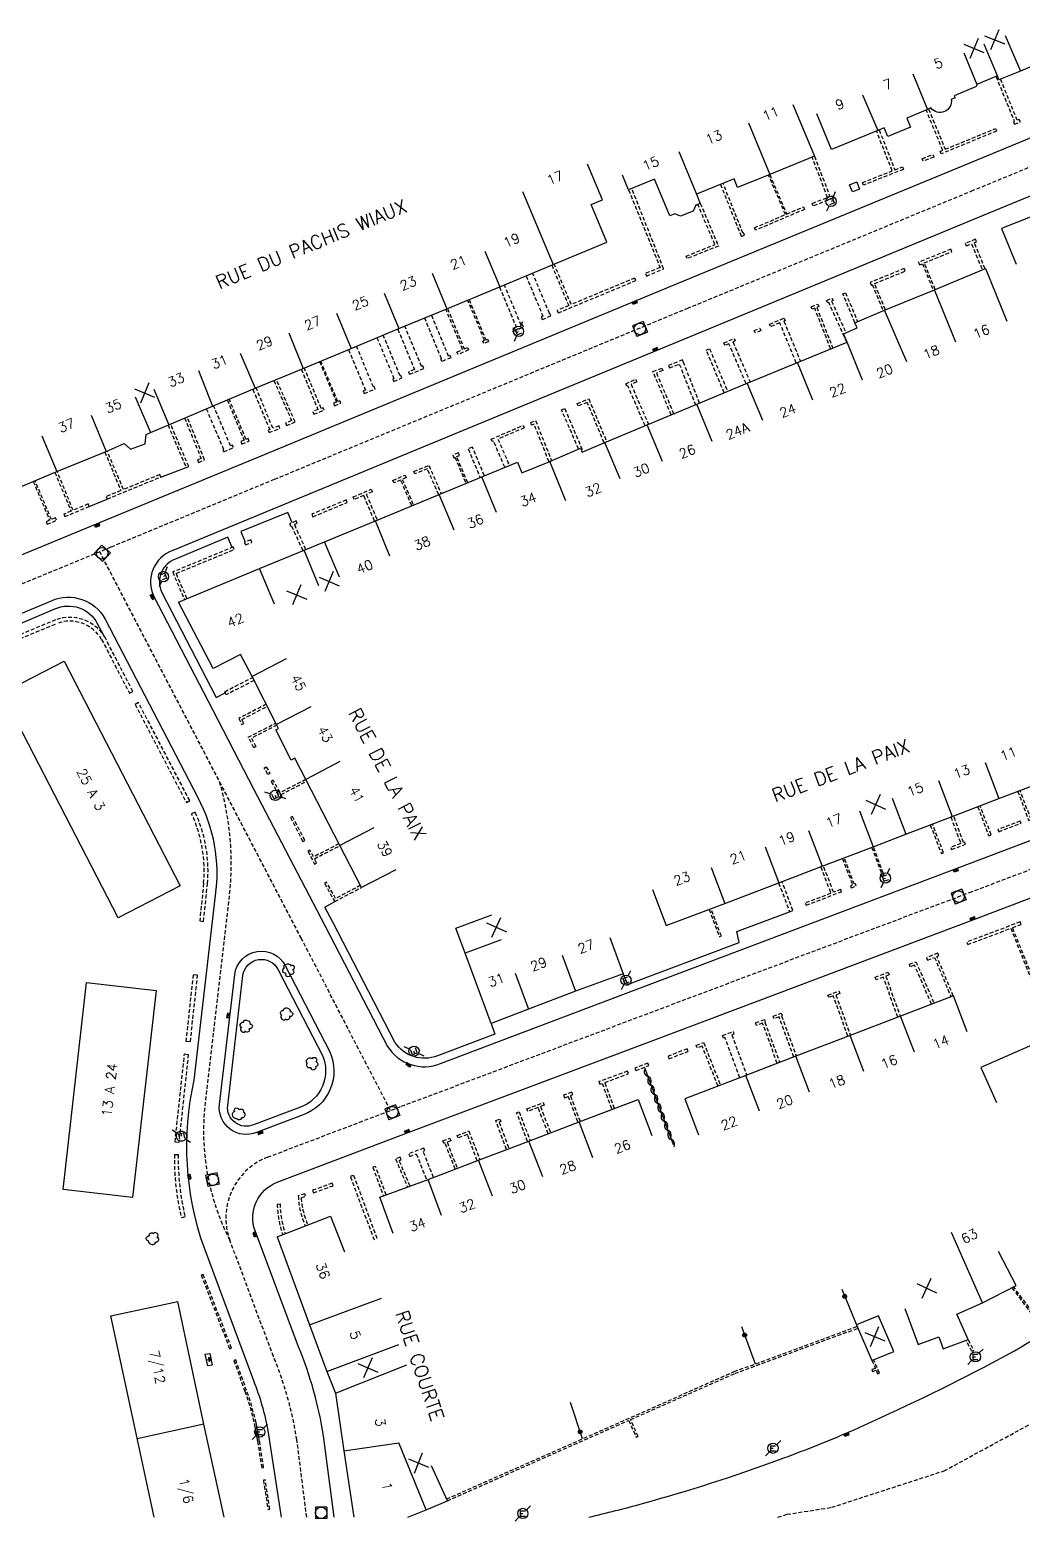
# Model space of a CAD drawing. Header units: millimetres. Extents: x 161000 to 162001, y 120999 to 122000.
# Drawn here: x 161133 to 161262, y 120999.5 to 121193.4 of the extents above; entities that cross this region are included whole.
import ezdxf
from ezdxf.enums import TextEntityAlignment as Align

# ---------------------------------------------------------------- set-up
doc = ezdxf.new("R2010")
doc.units = ezdxf.units.MM
doc.linetypes.add('DASHED', pattern=[0.75, 0.5, -0.25])
doc.layers.get('0').update_dxf_attribs({"linetype": 'CONTINUOUS'})
for name, color, linetype in [('W0001', 6, 'DASHED'), ('W0008', 7, 'CONTINUOUS'), ('W0100', 7, 'CONTINUOUS'), ('W0112', 1, 'DASHED'), ('W0300', 7, 'CONTINUOUS'), ('W0310', 3, 'CONTINUOUS'), ('W0322', 7, 'CONTINUOUS'), ('W0334', 7, 'CONTINUOUS'), ('W0400', 7, 'CONTINUOUS'), ('W0420', 7, 'CONTINUOUS'), ('W0471', 7, 'CONTINUOUS'), ('W0989', 7, 'CONTINUOUS'), ('W0991', 7, 'CONTINUOUS'), ('W1102', 7, 'CONTINUOUS')]:
    doc.layers.add(name, color=color, linetype=linetype)
doc.styles.get("Standard").update_dxf_attribs({"font": 'romans.shx', "width": 0.85})

# ---------------------------------------------------------------- blocks, each defined once
blk = doc.blocks.new('t991o')
at = {"color": 0, "linetype": 'Continuous'}
for p, q in [((-1, 1), (1, -1)), ((-1, -1), (1, 1))]:
    blk.add_line(p, q, dxfattribs=at)
blk = doc.blocks.new('t322o')
at = {"color": 0, "linetype": 'Continuous'}
for radius in [0.25, 0.15]:
    blk.add_circle((0, 0), radius, dxfattribs=at)
blk = doc.blocks.new('T471')
for p, q in [((-0.333334, 0.333334), (-0.333334, -0.333334)), ((-0.333334, 0.333334), (0.333334, 0.333334)), ((-0.333334, 0), (0, 0)), ((0.500001, 0.500001), (1.000002, 1.000002)), ((-0.500001, -0.500001), (-1.000002, -1.000002)), ((-0.333334, -0.333334), (0.333334, -0.333334))]:
    blk.add_line(p, q)
blk.add_ellipse((0, 0), major_axis=(0.471405, 0.471405), ratio=1, start_param=5.4977871438, end_param=11.780972451)
blk = doc.blocks.new('T400')
for p, q in [((-0.15, 0.3), (0.15, 0.3)), ((-0.15, -0.25), (-0.15, 0.3)), ((-0.15, 0.15), (0.15, 0.15)), ((-0.15, 0), (0.15, 0)), ((0.15, 0.3), (0.15, -0.25)), ((-0.15, -0.15), (0.15, -0.15)), ((-0.15, -0.25), (-0.15, -0.3)), ((-0.15, -0.3), (0.15, -0.3)), ((0.15, -0.3), (0.15, -0.25))]:
    blk.add_line(p, q)
blk = doc.blocks.new('T420')
for p, q in [((0.75, 0.75), (-0.75, 0.75)), ((-0.75, 0.75), (-0.75, -0.75)), ((0.75, 0.75), (0.75, -0.75)), ((0.75, -0.75), (-0.75, -0.75))]:
    blk.add_line(p, q)
blk.add_ellipse((0, 0), major_axis=(-0.53, 0.53), ratio=1, start_param=3.926991, end_param=10.210176)
blk = doc.blocks.new('t310o')
at = {"color": 0, "linetype": 'Continuous'}
for centre, start, end in [((-0.5, 0.38), 216.8699, 323.1304), ((0.5, -0.37), 36.8699, 143.1303)]:
    blk.add_arc(centre, 0.625, start, end, dxfattribs=at)
blk = doc.blocks.new('t112o')
at = {"color": 0, "linetype": 'Continuous'}
for p, q in [((-0.5, 0.5), (0.5, 0.5)), ((-0.5, -0.5), (-0.5, 0.5)), ((0.5, 0.5), (0.5, -0.5)), ((0.5, -0.5), (-0.5, -0.5))]:
    blk.add_line(p, q, dxfattribs=at)
blk = doc.blocks.new('T300')
for p, q in [((-0.8, 0.51), (-0.86, 0.34)), ((-0.86, 0.34), (-0.86, 0.17)), ((-0.86, 0.17), (-0.74, 0.06)), ((-0.69, 0.63), (-0.8, 0.51)), ((-0.8, -0.06), (-0.74, 0.06)), ((-0.74, 0.06), (-0.69, 0.11)), ((-0.57, 0.69), (-0.69, 0.63)), ((-0.46, 0.69), (-0.57, 0.69)), ((-0.29, 0.63), (-0.46, 0.69)), ((-0.29, 0.63), (-0.17, 0.74)), ((-0.23, 0.57), (-0.29, 0.63)), ((-0.17, 0.74), (-0.06, 0.8)), ((-0.06, 0.8), (0.06, 0.8)), ((0.06, 0.8), (0.23, 0.74)), ((0.23, 0.74), (0.34, 0.63)), ((0.34, 0.63), (0.4, 0.51)), ((0.46, 0.46), (0.34, 0.46)), ((0.4, 0.51), (0.4, 0.46)), ((0.57, 0.4), (0.46, 0.46)), ((0.57, 0.4), (0.69, 0.29)), ((0.69, 0.29), (0.74, 0.17)), ((0.74, 0.06), (0.69, -0.17)), ((0.74, 0.17), (0.74, 0.06)), ((-0.8, -0.17), (-0.8, -0.06)), ((-0.8, -0.23), (-0.8, -0.17)), ((-0.74, -0.34), (-0.8, -0.23)), ((-0.69, -0.4), (-0.74, -0.34)), ((-0.51, -0.46), (-0.69, -0.4)), ((-0.4, -0.46), (-0.51, -0.46)), ((-0.4, -0.46), (-0.34, -0.46)), ((-0.34, -0.46), (-0.34, -0.4)), ((-0.34, -0.51), (-0.34, -0.46)), ((-0.29, -0.63), (-0.34, -0.51)), ((-0.17, -0.74), (-0.29, -0.63)), ((-0.06, -0.8), (-0.17, -0.74)), ((0.06, -0.8), (-0.06, -0.8)), ((0.17, -0.74), (0.06, -0.8)), ((0.23, -0.69), (0.17, -0.74)), ((0.29, -0.46), (0.23, -0.46)), ((0.29, -0.63), (0.23, -0.69)), ((0.46, -0.4), (0.29, -0.46)), ((0.34, -0.51), (0.29, -0.63)), ((0.34, -0.51), (0.34, -0.46)), ((0.57, -0.34), (0.46, -0.4)), ((0.63, -0.29), (0.57, -0.34)), ((0.69, -0.17), (0.63, -0.29))]:
    blk.add_line(p, q)

msp = doc.modelspace()

# ---------------------------------------------------------------- linework, layer by layer
at = {"layer": 'W0001'}
for points in [[(161318.07, 121091.92), (161310.76, 121111.71), (161302.04, 121135.12), (161294.7, 121154.9), (161286.6, 121176.62, 0.423337), (161275.92, 121180.87), (161255.6, 121172.49), (161218.57, 121157.2), (161164.77, 121134.93), (161143.48, 121126.11), (161137.92, 121123.8), (161126.75, 121119.21, -0.099684), (161116.66, 121117.09), (161090.66, 121116.2), (161072.79, 121115.61)], [(161168.98, 121000), (161167.71, 121010.04, 0.058796), (161164.66, 121020.88), (161158.99, 121036.01, -0.410184), (161163.9, 121046.81), (161181.31, 121053.42), (161212.89, 121065.32), (161255.15, 121081.22), (161313.79, 121103.51, 0.443393)]]:
    msp.add_lwpolyline(points, format="xyb", dxfattribs=at)
for points in [[(161179.87, 121052.88), (161168.29, 121075.24), (161142.08, 121125.52)], [(161230.25, 121000), (161231.44, 121000.37), (161237.24, 121001.28), (161251.86, 121006.02), (161266.94, 121014.21), (161271.76, 121017.44), (161272.52, 121020.56), (161279.86, 121024.76), (161296.58, 121037.86), (161311.02, 121053.1), (161322.11, 121064.34), (161341.69, 121083.63), (161365.79, 121105.33), (161365.79, 121105.33)]]:
    msp.add_lwpolyline(points, dxfattribs=at)
at = {"layer": 'W0001', "flags": 128}
msp.add_lwpolyline([(161158.99, 121036.01, -0.146344), (161155.82, 121053.85), (161158.93, 121080.73, 0.10115), (161157.63, 121095.69, -19.43772)], format="xyb", dxfattribs=at)
at = {"layer": 'W0008'}
for points in [[(161327.47, 121085.24, -0.223892), (161322.47, 121090.04), (161317.18, 121104.19), (161305.37, 121136.14), (161298.02, 121155.89), (161285.85, 121188.77), (161254.32, 121175.73), (161217.24, 121160.43), (161163.43, 121138.15), (161142.14, 121129.33), (161136.59, 121127.02), (161125.39, 121122.43, -0.100477), (161116.59, 121120.58), (161090.54, 121119.69), (161072.65, 121119.09)], [(161211.67, 121068.56), (161253.91, 121084.5), (161304.54, 121103.74, 0.45325), (161307.52, 121110.38), (161298.76, 121133.9), (161291.42, 121153.67), (161283.34, 121175.33, 0.423043), (161277.32, 121177.66), (161256.93, 121169.25), (161220.72, 121154.25), (161198.32, 121145.02), (161151.58, 121125.69, 0.444687), (161149.09, 121119.72), (161156.16, 121106.12), (161162.08, 121094.71), (161171.39, 121076.86), (161179.49, 121061.22, 0.363898), (161186.37, 121058.97), (161211.67, 121068.56)], [(161107.5, 121000), (161100.67, 121015.66, -0.090366), (161100.09, 121018.76), (161099.59, 121032.31), (161101.97, 121035.17), (161101.54, 121050.01), (161098.89, 121052.32), (161096.87, 121108.05), (161097.31, 121108.07, -0.438884), (161102.52, 121113.12), (161117.6, 121113.64, 0.100874), (161129.25, 121116.4), (161135.79, 121119.16, -0.394731), (161142.78, 121116.75), (161154.81, 121093.57, -0.160283), (161157.08, 121080.85), (161154.32, 121056.82, 0.141719), (161155.63, 121035.02), (161162.06, 121017.77, -0.050281), (161163.92, 121011.28), (161165.68, 121000, -0.393556)], [(161172.57, 121000), (161171.16, 121010.58, 0.058546), (161167.92, 121022.16), (161162.27, 121037.23, -0.409319), (161165.14, 121043.54), (161182.54, 121050.15), (161214.12, 121062.04), (161256.06, 121077.84), (161307.38, 121097.37, -0.328593), (161312.91, 121095.51)]]:
    msp.add_lwpolyline(points, format="xyb", dxfattribs=at)
at = {"layer": 'W0008', "flags": 128}
msp.add_lwpolyline([(161205.66, 121000, 0.010254), (161212.62, 121001.77, 0.0212), (161230.47, 121007.5, 0.0126), (161239.1, 121010.91, 0.0164), (161256.96, 121019.46), (161261.02, 121021.62, 0.0123), (161272.23, 121028.79, 0.0085), (161277.18, 121032.33, 0.017), (161288.06, 121040.9, 0.021), (161298.72, 121050.77), (161313.6, 121065.71), (161314.47, 121066.34, 0.0518), (161317.51, 121070.24, 0.1112), (161319.09, 121075.27, 0.107), (161318.24, 121080.95), (161312.91, 121095.51)], format="xyb", dxfattribs=at)
msp.add_lwpolyline([(161157.64, 121053.64), (161159.62, 121070.58, -0.737321), (161166.23, 121071.66), (161171.99, 121060.5, -0.434038), (161168.54, 121052.31), (161162.47, 121050.02, -0.570119)], format="xyb", close=True, dxfattribs=at)
at = {"layer": 'W0100'}
msp.add_line((161187.27, 121002.14), (161185.2, 121006.68), dxfattribs=at)
msp.add_lwpolyline([(161268.57, 121190.93), (161261.77, 121188.03), (161258.98, 121186.92), (161258.78, 121187.41), (161256.1, 121186.31, -0.417525), (161255.93, 121185.99), (161253.15, 121184.83), (161253.27, 121184.56), (161252.79, 121184.36, -0.780157), (161250.14, 121183.25), (161249.69, 121183.06), (161247.01, 121181.92), (161247.5, 121180.76), (161244.53, 121179.54), (161244.06, 121180.65), (161243.24, 121180.31), (161237.19, 121177.86), (161235.32, 121182.5)], format="xyb", dxfattribs=at)
for points in [[(161232.19, 121183.71), (161234.98, 121176.98), (161229.2, 121174.6), (161225.01, 121172.89), (161224.54, 121174.04), (161219.68, 121172.02), (161220.15, 121170.84), (161219.56, 121170.6), (161219.22, 121169.81), (161217.6, 121169.17), (161216.86, 121169.49), (161216.19, 121169.21), (161214.22, 121173.99), (161210.84, 121172.6), (161210.04, 121174.51)], [(161129.52, 121133.03), (161136.49, 121135.96), (161142.9, 121138.59), (161145.26, 121139.59), (161146.08, 121138.87), (161147.96, 121139.58), (161148.11, 121140.8), (161148.67, 121141.04), (161151.06, 121142.05), (161156.74, 121144.47), (161162.27, 121146.79), (161168.54, 121149.38), (161174.77, 121151.98), (161180.98, 121154.55), (161187.2, 121157.13), (161194.08, 121159.97), (161201.01, 121162.88), (161208.01, 121165.79), (161205.96, 121170.7), (161207.42, 121171.31), (161205.5, 121175.92)], [(161266.76, 121165.16), (161264.9, 121169.8), (161259.33, 121167.56), (161261.2, 121162.92)], [(161180.55, 121084.18), (161176.1, 121081.89), (161173.29, 121087.35), (161168.85, 121095.94), (161167.45, 121098.69), (161166.95, 121098.44), (161164.96, 121102.37), (161165.33, 121102.55), (161165.05, 121103.08), (161161.87, 121109.32), (161160.38, 121112.18), (161156.81, 121110.35), (161152.31, 121118.99), (161162.86, 121123.34), (161168.66, 121125.75), (161171.31, 121126.83), (161177.92, 121129.57), (161186.22, 121132.97), (161191.73, 121135.27), (161196.39, 121137.2), (161196.96, 121135.78), (161200.58, 121137.26), (161204.57, 121139), (161204.8, 121138.49), (161207.72, 121139.74), (161213.24, 121142.04), (161219.7, 121144.71), (161226.24, 121147.46), (161232.78, 121150.14), (161239.23, 121152.78), (161238.76, 121153.87), (161240.55, 121154.64), (161240.26, 121155.32), (161244.1, 121156.97), (161250.58, 121159.61), (161257.23, 121162.36), (161260.02, 121155.51)], [(161213.95, 121081.6), (161215.72, 121076.92), (161223.35, 121079.81), (161230.35, 121082.48), (161235.99, 121084.63), (161242.63, 121087.18), (161246.88, 121088.8), (161252.9, 121091.12), (161258.98, 121093.45), (161265.02, 121095.76), (161271.18, 121098.02), (161276.5, 121100.1), (161277.9, 121096.33), (161283.37, 121098.41), (161289.45, 121100.7), (161300.53, 121104.86), (161297.68, 121112.63), (161292.99, 121110.91)], [(161208.41, 121075.36), (161210.14, 121070.67), (161203.94, 121068.38), (161197.83, 121066.07), (161192.95, 121064.19), (161189.58, 121073.33), (161188.35, 121076.58), (161193.03, 121078.34)], [(161254.86, 121063.12), (161253.07, 121067.79), (161246.18, 121065.14), (161239.65, 121062.64), (161232.59, 121059.94), (161226.07, 121057.43), (161218.14, 121054.39), (161219.93, 121049.72)], [(161268.4, 121058.19), (161266.03, 121063.58), (161263.7, 121062.55), (161264.05, 121061.74), (161256.64, 121058.49), (161258.65, 121053.91)], [(161180.22, 121036.9), (161178.49, 121041.59), (161184.79, 121043.91), (161191.33, 121046.42), (161197.88, 121048.91), (161204.39, 121051.39), (161212.09, 121054.31), (161213.86, 121049.63)], [(161165.12, 121036.44), (161172.09, 121039.14), (161173.9, 121034.48)], [(161246.73, 121027.13), (161248.47, 121022.45), (161251.15, 121023.44), (161251.72, 121021.88), (161254.97, 121023.08), (161253.49, 121026.4), (161256.83, 121027.86), (161261.2, 121030.1), (161258.91, 121034.55)], [(161149.15, 121000), (161143.52, 121026.16), (161152.24, 121028.06)], [(161155.96, 121020.45), (161156.54, 121020.53), (161156.22, 121020.77), (161156.3, 121020.21), (161156.54, 121020.53)]]:
    msp.add_lwpolyline(points, dxfattribs=at)
for points in [[(161144.45, 121077.93), (161129.37, 121107.14), (161137.44, 121111.31), (161152.52, 121082.11)], [(161137.3, 121042.61), (161140.36, 121069.53), (161149.39, 121068.5), (161146.33, 121041.58)], [(161240.45, 121025), (161242.46, 121020.39), (161245.3, 121021.56), (161243.3, 121026.17)], [(161156.38, 121021.28), (161156.7, 121019.78), (161156.12, 121019.69), (161155.8, 121021.2)]]:
    msp.add_lwpolyline(points, close=True, dxfattribs=at)
at = {"layer": 'W0100', "flags": 128}
for points in [[(161165.12, 121036.44), (161169.34, 121025.02), (161171.6, 121018.95), (161172.72, 121016.13), (161173.81, 121008.61), (161175.11, 121000)], [(161158.26, 121000), (161155.6, 121012.08), (161152.24, 121028.06)], [(161182.13, 121000), (161184.51, 121000.97), (161187.27, 121002.14)]]:
    msp.add_lwpolyline(points, dxfattribs=at)
at = {"layer": 'W0112'}
for points in [[(161258.6, 121187.34), (161260.98, 121181.49), (161260.88, 121181.45), (161261.02, 121181.12), (161261.77, 121181.43), (161261.63, 121181.75), (161261.36, 121181.64), (161259.18, 121187)], [(161249.83, 121183.12), (161252, 121177.87), (161258.54, 121180.56), (161258.67, 121180.24), (161251.45, 121177.26), (161251.32, 121177.59), (161251.68, 121177.74), (161249.51, 121182.99)], [(161243.41, 121180.38), (161245.45, 121175.2), (161246.42, 121175.58), (161246.55, 121175.25), (161241.35, 121173.21), (161241.22, 121173.54), (161245.1, 121175.06), (161243.07, 121180.24)], [(161234.98, 121176.98), (161237.01, 121171.71), (161237.34, 121171.83), (161237.46, 121171.5), (161234.83, 121170.51), (161234.71, 121170.84), (161236.69, 121171.58), (161234.7, 121176.86)], [(161222.78, 121173.31), (161225.5, 121166.51), (161225.91, 121166.68), (161225.78, 121167), (161225.7, 121166.97), (161223.11, 121173.44)], [(161229.18, 121174.59), (161231.38, 121169.44), (161233.58, 121170.38), (161233.71, 121170.06), (161227.33, 121167.34), (161227.19, 121167.66), (161231.23, 121169.38), (161229.03, 121174.53)], [(161210.84, 121172.6), (161214.93, 121162.5), (161213.01, 121161.71), (161213.15, 121161.38), (161215.39, 121162.32), (161211.25, 121172.76)], [(161220.15, 121170.84), (161222.51, 121165.29), (161218.43, 121163.65), (161218.3, 121163.97), (161222.05, 121165.49), (161219.82, 121170.71)], [(161257.18, 121162.34), (161255.78, 121165.72), (161256.07, 121165.83), (161255.94, 121166.16), (161254.59, 121165.64), (161254.72, 121165.31), (161255.42, 121165.58), (161256.82, 121162.19)], [(161250.69, 121159.65), (161249.27, 121163.09), (161252.87, 121164.56), (161252.74, 121164.88), (161248.53, 121163.17), (161248.67, 121162.84), (161249.02, 121162.99), (161250.44, 121159.55)], [(161197.5, 121161.41), (161199.7, 121156.16), (161199.46, 121156.06), (161199.59, 121155.74), (161200.72, 121156.2), (161200.58, 121156.52), (161200.55, 121156.51), (161198.35, 121161.77)], [(161200.83, 121162.81), (161203.04, 121157.54), (161201.53, 121156.92), (161201.67, 121156.59), (161211.78, 121160.81), (161211.64, 121161.13), (161203.37, 121157.68), (161201.16, 121162.94)], [(161244.21, 121157.01), (161242.81, 121160.41), (161246.8, 121162.03), (161246.67, 121162.36), (161242.22, 121160.55), (161242.36, 121160.22), (161242.51, 121160.29), (161243.92, 121156.89)], [(161194.04, 121159.96), (161196.23, 121154.73), (161195.8, 121154.56), (161195.93, 121154.23), (161197.17, 121154.74), (161197.04, 121155.06), (161196.87, 121154.99), (161194.68, 121160.22)], [(161190.09, 121158.33), (161192.26, 121153.1), (161192.48, 121153.19), (161192.62, 121152.87), (161192, 121152.6), (161191.86, 121152.93), (161192.09, 121153.03), (161189.92, 121158.26)], [(161237.1, 121151.91), (161235.03, 121157.2), (161234.71, 121157.08), (161234.58, 121157.4), (161235.43, 121157.73), (161235.56, 121157.41), (161235.3, 121157.31), (161237.37, 121152.02)], [(161239.2, 121152.77), (161236.86, 121157.95), (161236.72, 121157.89), (161236.57, 121158.21), (161237.27, 121158.52), (161237.42, 121158.2), (161237.23, 121158.12), (161239.08, 121154.01)], [(161240.26, 121155.32), (161238.69, 121159.08), (161239.01, 121159.22), (161240.61, 121155.47)], [(161185.19, 121156.3), (161187.39, 121151), (161187.6, 121151.09), (161187.74, 121150.76), (161186.56, 121150.28), (161186.43, 121150.6), (161186.51, 121150.64), (161184.32, 121155.94)], [(161187.29, 121157.17), (161189.46, 121151.92), (161189.87, 121152.11), (161190.02, 121151.79), (161188.66, 121151.17), (161188.51, 121151.49), (161189.25, 121151.83), (161187.07, 121157.08)], [(161232.63, 121150.08), (161230.49, 121155.3), (161229.29, 121154.81), (161229.16, 121155.13), (161231.04, 121155.91), (161231.17, 121155.58), (161231.03, 121155.52), (161233.17, 121150.3)], [(161178.12, 121153.36), (161180.32, 121148.06), (161180.17, 121147.99), (161180.31, 121147.68), (161181.36, 121148.15), (161181.21, 121148.46), (161181.12, 121148.42), (161178.93, 121153.7)], [(161180.83, 121154.48), (161182.99, 121149.25), (161182.21, 121148.94), (161182.34, 121148.61), (161184.21, 121149.36), (161184.09, 121149.69), (161183.92, 121149.62), (161181.74, 121154.87)], [(161174.41, 121151.83), (161176.61, 121146.56), (161176.32, 121146.45), (161176.45, 121146.12), (161177.89, 121146.69), (161177.76, 121147.01), (161177.65, 121146.97), (161175.46, 121152.26)], [(161223.26, 121146.21), (161220.93, 121151.75), (161221.36, 121151.93), (161223.69, 121146.39)], [(161226.1, 121147.4), (161223.87, 121152.59), (161223.35, 121152.37), (161223.21, 121152.69), (161224.54, 121153.26), (161224.67, 121152.94), (161224.4, 121152.82), (161226.63, 121147.62)], [(161170.66, 121150.27), (161172.86, 121145), (161172.46, 121144.84), (161172.6, 121144.51), (161173.41, 121144.85), (161173.27, 121145.17), (161173.02, 121145.07), (161170.82, 121150.33)], [(161220.06, 121144.86), (161217.97, 121150.15), (161217.98, 121150.16), (161217.85, 121150.48), (161216.02, 121149.76), (161216.15, 121149.44), (161217.42, 121149.94), (161219.52, 121144.63)], [(161164.7, 121147.8), (161167.02, 121142.6), (161166.23, 121142.25), (161166.36, 121141.93), (161167.48, 121142.42), (161165.03, 121147.93)], [(161168.28, 121149.27), (161170.45, 121144.02), (161169.8, 121143.77), (161169.92, 121143.44), (161171.24, 121143.94), (161171.11, 121144.27), (161170.86, 121144.17), (161168.67, 121149.43)], [(161212.98, 121141.93), (161210.72, 121147.12), (161210.59, 121147.07), (161210.45, 121147.39), (161211.75, 121147.96), (161211.89, 121147.63), (161211.15, 121147.31), (161213.41, 121142.11)], [(161216.37, 121143.33), (161214, 121148.97), (161215.14, 121149.42), (161215.27, 121149.1), (161214.46, 121148.77), (161216.69, 121143.46)], [(161161.97, 121146.67), (161164.17, 121141.43), (161163.95, 121141.35), (161164.08, 121141.03), (161165.5, 121141.56), (161165.38, 121141.89), (161164.58, 121141.59), (161162.41, 121146.85)], [(161155.92, 121144.13), (161158.15, 121138.88), (161158.07, 121138.85), (161158.21, 121138.53), (161159.48, 121139.08), (161159.34, 121139.4), (161159.08, 121139.29), (161156.88, 121144.53)], [(161158.65, 121145.27), (161160.85, 121140.03), (161160.43, 121139.85), (161160.56, 121139.53), (161161.48, 121139.91), (161161.35, 121140.24), (161161.1, 121140.13), (161158.9, 121145.38)], [(161204.33, 121138.89), (161202.12, 121143.98), (161202.53, 121144.14), (161204.92, 121138.54)], [(161207.65, 121139.71), (161205.46, 121144.96), (161204.27, 121144.49), (161204.14, 121144.81), (161205.65, 121145.41), (161207.98, 121139.85)], [(161150.95, 121142.01), (161153.31, 121136.48), (161153.64, 121136.61), (161151.28, 121142.15)], [(161153.11, 121142.93), (161155.25, 121137.67), (161154.77, 121137.47), (161154.91, 121137.15), (161155.71, 121137.49), (161153.43, 121143.07)], [(161194.74, 121136.52), (161193.27, 121139.93), (161193.09, 121139.85), (161192.95, 121140.17), (161197.12, 121141.97), (161197.26, 121141.65), (161193.85, 121140.18), (161195.32, 121136.76)], [(161200.49, 121137.23), (161198.55, 121142.13), (161198.22, 121142.01), (161198.1, 121142.34), (161198.74, 121142.58), (161200.81, 121137.37)], [(161142.74, 121138.53), (161144.81, 121133.49), (161142.92, 121132.71), (161143.05, 121132.39), (161150, 121135.25), (161149.87, 121135.57), (161145.16, 121133.63), (161143.03, 121138.65)], [(161189.91, 121134.51), (161188.47, 121137.91), (161188.85, 121138.07), (161188.72, 121138.4), (161187.96, 121138.08), (161188.09, 121137.75), (161188.26, 121137.82), (161189.7, 121134.42)], [(161192.08, 121135.41), (161190.52, 121139.15), (161189.98, 121138.91), (161191.53, 121135.18)], [(161186.15, 121132.94), (161184.67, 121136.31), (161183.02, 121135.66), (161182.9, 121135.99), (161184.86, 121136.75), (161186.47, 121133.08)], [(161133.43, 121134.68), (161135.56, 121129.62), (161135.1, 121129.42), (161135.24, 121129.1), (161136.46, 121129.63), (161136.32, 121129.95), (161135.79, 121129.72), (161133.66, 121134.77)], [(161136.24, 121135.85), (161138.35, 121130.82), (161137.4, 121130.42), (161137.53, 121130.1), (161140.72, 121131.43), (161140.58, 121131.75), (161138.61, 121130.93), (161136.54, 121135.98)], [(161182.65, 121131.51), (161181.2, 121134.86), (161180.32, 121134.48), (161180.18, 121134.8), (161181.78, 121135.5), (161181.92, 121135.18), (161181.4, 121134.95), (161182.86, 121131.6)], [(161177.8, 121129.53), (161176.39, 121132.86), (161175.16, 121132.33), (161175.02, 121132.66), (161177.38, 121133.66), (161177.52, 121133.34), (161176.73, 121133), (161178.14, 121129.67)], [(161168.86, 121125.83), (161167.4, 121129.07), (161167.76, 121129.23), (161167.62, 121129.55), (161166.76, 121129.16), (161166.91, 121128.84), (161167.02, 121128.89), (161168.47, 121125.67)], [(161153.41, 121119.44), (161152.02, 121122.71), (161159.56, 121125.83), (161159.43, 121126.16), (161151.56, 121122.89), (161153.08, 121119.31)], [(161162.14, 121108.79), (161158.52, 121106.95), (161158.32, 121107.34), (161161.93, 121109.19)], [(161163.72, 121105.7), (161160.15, 121103.85), (161160.54, 121103.05), (161160.81, 121103.18), (161160.55, 121103.72), (161163.85, 121105.43)], [(161165.11, 121102.98), (161161.79, 121101.29), (161162.38, 121100.19), (161162.12, 121100.05), (161161.38, 121101.42), (161164.97, 121103.25)], [(161168.86, 121095.9), (161165.51, 121094.21), (161164.64, 121095.82), (161164.38, 121095.68), (161165.55, 121093.5), (161165.81, 121093.64), (161165.65, 121093.96), (161168.98, 121095.68)], [(161261.41, 121094.39), (161262.87, 121090.59), (161263.16, 121090.72), (161261.72, 121094.5)], [(161256.21, 121092.39), (161257.66, 121088.61), (161257.97, 121088.74), (161256.52, 121092.51)], [(161250.05, 121090.02), (161251.49, 121086.3), (161251.77, 121086.4), (161250.34, 121090.13)], [(161252.72, 121091.05), (161254.03, 121087.6), (161252.72, 121087.09), (161252.83, 121086.81), (161254.62, 121087.5), (161254.51, 121087.78), (161254.38, 121087.73), (161253.07, 121091.19)], [(161173.18, 121087.55), (161169.86, 121085.86), (161169.41, 121086.73), (161169.15, 121086.59), (161169.99, 121084.93), (161170.26, 121085.07), (161169.98, 121085.62), (161173.31, 121087.32)], [(161238.64, 121085.65), (161239.95, 121082.21), (161239.66, 121082.1), (161239.76, 121081.82), (161240.43, 121082.07), (161240.33, 121082.35), (161240.18, 121082.29), (161238.87, 121085.74)], [(161242.43, 121087.1), (161243.74, 121083.66), (161243.53, 121083.58), (161243.64, 121083.3), (161244.04, 121083.46), (161243.93, 121083.74), (161242.65, 121087.19)], [(161235.82, 121084.56), (161237.13, 121081.12), (161233.8, 121079.85), (161233.91, 121079.57), (161238.53, 121081.33), (161238.42, 121081.61), (161237.47, 121081.25), (161236.16, 121084.69)], [(161175.97, 121082.16), (161172.74, 121080.44), (161171.57, 121082.56), (161171.3, 121082.42), (161172.62, 121080.04), (161176.1, 121081.89)], [(161230.33, 121082.48), (161231.76, 121078.73), (161232.19, 121078.89), (161230.77, 121082.64)], [(161221.29, 121079.03), (161222.63, 121075.5), (161222.89, 121075.57), (161221.54, 121079.13)], [(161266.03, 121063.58), (161260.75, 121076.65), (161261.86, 121077.08), (161261.74, 121077.4), (161254.8, 121074.78), (161254.92, 121074.45), (161260.52, 121076.57), (161265.76, 121063.46)], [(161250.22, 121066.69), (161248.01, 121071.78), (161247.45, 121071.57), (161247.33, 121071.9), (161248.19, 121072.22), (161250.55, 121066.82)], [(161253.04, 121067.78), (161250.9, 121072.92), (161251.17, 121073.03), (161251.03, 121073.35), (161249.58, 121072.75), (161249.71, 121072.42), (161250.61, 121072.79), (161252.74, 121067.66)], [(161245.84, 121065.01), (161243.94, 121070.23), (161243, 121069.87), (161242.87, 121070.2), (161244.57, 121070.85), (161244.69, 121070.52), (161244.26, 121070.35), (161246.16, 121065.13)], [(161239.35, 121062.53), (161237.43, 121067.78), (161236.86, 121067.56), (161236.74, 121067.89), (161238.18, 121068.43), (161238.3, 121068.11), (161237.77, 121067.9), (161239.68, 121062.65)], [(161230.16, 121059), (161228.25, 121064.25), (161227.47, 121063.95), (161227.35, 121064.28), (161228.48, 121064.71), (161228.6, 121064.38), (161228.56, 121064.36), (161230.47, 121059.12)], [(161232.31, 121059.83), (161230.4, 121065.06), (161229.76, 121064.81), (161229.64, 121065.14), (161230.67, 121065.54), (161230.8, 121065.22), (161230.71, 121065.18), (161232.62, 121059.95)], [(161225.28, 121057.13), (161223.36, 121062.38), (161223.15, 121062.3), (161223.03, 121062.63), (161224.41, 121063.13), (161224.53, 121062.8), (161224.26, 121062.71), (161226.17, 121057.47)], [(161222.46, 121056.05), (161220.39, 121061.26), (161219.75, 121061.02), (161219.63, 121061.35), (161220.58, 121061.71), (161222.78, 121056.17)], [(161208.99, 121053.13), (161207.73, 121056.53), (161210.8, 121057.67), (161210.68, 121058), (161206.98, 121056.63), (161207.1, 121056.3), (161207.41, 121056.41), (161208.67, 121053.01)], [(161204.56, 121051.46), (161203.27, 121054.84), (161203.56, 121054.96), (161203.44, 121055.28), (161202.35, 121054.87), (161202.48, 121054.54), (161202.95, 121054.72), (161204.24, 121051.34)], [(161197.7, 121048.84), (161196.27, 121052.59), (161196.6, 121052.7), (161198.03, 121048.96)], [(161200.37, 121049.86), (161199.07, 121053.27), (161197.72, 121052.76), (161197.59, 121053.08), (161199.73, 121053.9), (161199.86, 121053.57), (161199.38, 121053.39), (161200.68, 121049.98)], [(161194.96, 121047.8), (161193.56, 121051.57), (161194.11, 121051.77), (161194.23, 121051.44), (161194.01, 121051.36), (161195.29, 121047.92)], [(161188.28, 121045.25), (161186.97, 121048.66), (161186.81, 121048.6), (161186.68, 121048.93), (161187.6, 121049.28), (161187.72, 121048.95), (161187.24, 121048.77), (161188.55, 121045.35)], [(161191.15, 121046.35), (161189.87, 121049.77), (161188.66, 121049.32), (161188.54, 121049.64), (161190.08, 121050.22), (161191.47, 121046.47)], [(161185.46, 121044.17), (161184.12, 121047.59), (161184.32, 121047.67), (161184.19, 121048), (161182.24, 121047.23), (161182.37, 121046.9), (161183.23, 121047.24), (161184.57, 121043.83)], [(161179.3, 121041.89), (161177.93, 121045.59), (161177.6, 121045.49), (161178.97, 121041.77)], [(161182.42, 121043.04), (161181, 121046.39), (161181.25, 121046.48), (161181.13, 121046.81), (161180.53, 121046.59), (161182.09, 121042.92)], [(161177.78, 121036), (161174.68, 121044.34), (161175.07, 121044.48), (161178.17, 121036.14)], [(161260.67, 121029.83), (161263.74, 121025.7)], [(161263.8, 121026.04), (161260.89, 121029.95)], [(161187.17, 121002.36), (161224.56, 121018.92), (161240.54, 121024.79)], [(161187.27, 121002.14), (161210.85, 121012.58), (161211.83, 121010.38), (161212.06, 121010.48), (161211.08, 121012.68), (161224.65, 121018.69), (161240.64, 121024.56)], [(161254.97, 121023.08), (161255.69, 121021.64), (161255.46, 121021.53), (161254.74, 121023)], [(161242.46, 121020.39), (161242.91, 121019.34), (161242.47, 121019.19), (161242.55, 121018.95), (161243, 121019.11), (161243.21, 121018.62), (161243.44, 121018.72), (161242.69, 121020.49)]]:
    msp.add_lwpolyline(points, dxfattribs=at)
for points in [[(161250.52, 121176.86), (161249.13, 121176.32), (161249, 121176.64), (161250.39, 121177.19)], [(161227.15, 121154.3), (161227.89, 121154.61), (161228.03, 121154.29), (161227.29, 121153.98)], [(161174.12, 121132.27), (161169.65, 121130.42), (161169.79, 121130.09), (161174.25, 121131.95)], [(161161.72, 121127.09), (161160.9, 121126.75), (161161.03, 121126.43), (161161.86, 121126.76)], [(161146.67, 121105.69), (161153.34, 121092.93), (161153.78, 121093.17), (161147.11, 121105.92)], [(161163.73, 121097.58), (161164.18, 121096.72), (161163.91, 121096.58), (161163.47, 121097.45)], [(161166.87, 121090.99), (161168.47, 121087.86), (161168.74, 121088), (161167.13, 121091.12)], [(161261.74, 121090.52), (161258.85, 121089.41), (161258.96, 121089.13), (161261.85, 121090.24)], [(161154.76, 121070.53), (161153.81, 121061.79), (161153.32, 121061.84), (161154.26, 121070.58)], [(161216.08, 121059.61), (161218.58, 121060.56), (161218.46, 121060.89), (161215.96, 121059.94)], [(161151.86, 121048.78), (161153.1, 121060.23), (161153.59, 121060.18), (161152.35, 121048.72)], [(161213.33, 121059.04), (161211.64, 121058.38), (161211.77, 121058.06), (161213.45, 121058.71)], [(161172.3, 121043.44), (161169.75, 121042.51), (161169.88, 121042.17), (161172.42, 121043.1)], [(161158.96, 121021.9), (161159.2, 121021.99), (161155.51, 121031.57), (161155.27, 121031.48)], [(161159.51, 121020.36), (161159.51, 121020.36), (161160.94, 121016.37), (161161.18, 121015.68), (161161.4, 121014.99), (161161.61, 121014.3), (161161.8, 121013.6), (161161.98, 121012.9), (161162.15, 121012.19), (161162.25, 121011.73), (161162.34, 121011.26), (161162.43, 121010.79), (161162.51, 121010.32), (161162.59, 121009.85), (161163.13, 121006.4), (161163.38, 121006.44), (161162.84, 121009.89), (161162.76, 121010.36), (161162.68, 121010.84), (161162.59, 121011.31), (161162.49, 121011.78), (161162.39, 121012.25), (161162.22, 121012.96), (161162.04, 121013.67), (161161.85, 121014.37), (161161.64, 121015.07), (161161.41, 121015.76), (161161.17, 121016.45), (161159.75, 121020.44)], [(161163.95, 121000.99), (161164.19, 121001.02), (161163.6, 121004.84), (161163.35, 121004.8)]]:
    msp.add_lwpolyline(points, close=True, dxfattribs=at)
for points in [[(161124.41, 121111.56, 0.037185), (161128.93, 121113.08), (161136.51, 121116.21, -0.362336), (161142.32, 121114.14), (161145.94, 121107.14), (161146.39, 121107.37), (161142.76, 121114.38, 0.363622), (161136.33, 121116.67), (161128.74, 121113.54, -0.09525), (161117.06, 121111.06), (161101.88, 121110.63, 0.384895), (161098.84, 121107.49), (161099.35, 121093.77, 0.352399), (161102.8, 121090.97), (161106.89, 121091.14), (161106.87, 121091.65), (161102.79, 121091.48, -0.347479), (161099.85, 121093.83), (161099.35, 121107.49, -0.382146), (161101.91, 121110.13), (161117.07, 121110.56, 0.053775), (161123.91, 121111.43)], [(161169.13, 121037.99, -0.082092), (161168.26, 121041.51), (161168.84, 121041.72), (161168.72, 121042.06), (161167.88, 121041.76, 0.087962), (161168.79, 121037.86)], [(161165.86, 121036.72, -0.075869), (161165.15, 121040.7), (161165.51, 121040.76, 0.074556), (161166.2, 121036.86)]]:
    msp.add_lwpolyline(points, format="xyb", dxfattribs=at)
for points in [[(161155.57, 121077.47), (161156.08, 121082.37, 0.131669), (161154.47, 121091.67), (161154.02, 121091.46, -0.131669), (161155.58, 121082.42), (161155.07, 121077.52)], [(161151.78, 121047.15), (161152.28, 121047.14, 0.063862), (161153.18, 121039.03), (161152.7, 121038.91, -0.063862)]]:
    msp.add_lwpolyline(points, format="xyb", close=True, dxfattribs=at)
at = {"layer": 'W0310', "flags": 128}
msp.add_lwpolyline([(161212.88, 121058.49), (161216.61, 121048.45)], dxfattribs=at)
at = {"layer": 'W0322'}
for p, q in [((161238.55, 121029.63), (161240.45, 121025)), ((161225.5, 121024.8), (161227.29, 121019.93)), ((161204.85, 121010.2), (161203.26, 121014.89))]:
    msp.add_line(p, q, dxfattribs=at)
at = {"layer": 'W0334'}
for points in [[(161150, 121135.25), (161153.31, 121136.48)], [(161140.72, 121131.43), (161143.05, 121132.39)], [(161167.09, 121129.31), (161166.51, 121130.65), (161160.4, 121128.18), (161161, 121126.79)], [(161210.14, 121070.67), (161210.68, 121069.25), (161225.19, 121074.74), (161224.91, 121076.14), (161231.76, 121078.73)]]:
    msp.add_lwpolyline(points, dxfattribs=at)
for points in [[(161159.28, 121126.09), (161158.73, 121127.41), (161151.99, 121124.61, 0.445463), (161150.13, 121120.23), (161157.18, 121106.65), (161157.22, 121106.58), (161158.4, 121107.17)], [(161097.31, 121107.93), (161098.46, 121107.94, -0.454765), (161102.51, 121111.97), (161117.64, 121112.49, 0.100696), (161129.72, 121115.35), (161136.25, 121118.1, -0.395219), (161141.76, 121116.21), (161142.51, 121114.76, -0.1606)], [(161192.95, 121064.19), (161193.43, 121062.82), (161185.97, 121060, -0.361977), (161180.45, 121061.76), (161172.37, 121077.36), (161171.36, 121079.3), (161172.62, 121080.04)]]:
    msp.add_lwpolyline(points, format="xyb", dxfattribs=at)
at = {"layer": 'W0334', "flags": 128}
msp.add_lwpolyline([(161158.71, 121053.52), (161160.69, 121070.45, -0.736736), (161165.27, 121071.18), (161171.02, 121060.04, -0.432331), (161168.16, 121053.31), (161162.07, 121051.01, -0.571749)], format="xyb", close=True, dxfattribs=at)
at = {"layer": 'W1102'}
for p, q in [((161259.79, 121192.66), (161261.77, 121188.03)), ((161254.4, 121190.42), (161256.1, 121186.31)), ((161247.77, 121187.67), (161249.69, 121183.06)), ((161241.25, 121184.96), (161243.24, 121180.31)), ((161226.43, 121181.32), (161229.2, 121174.6)), ((161217.38, 121177.56), (161219.68, 121172.02)), ((161197.02, 121172.4), (161201.01, 121162.88)), ((161192.16, 121164.61), (161194.08, 121159.97)), ((161185.29, 121161.75), (161187.2, 121157.13)), ((161253.36, 121152.8), (161250.58, 121159.61)), ((161179.07, 121159.16), (161180.98, 121154.55)), ((161172.86, 121156.57), (161174.77, 121151.98)), ((161247, 121150.21), (161244.1, 121156.97)), ((161166.64, 121153.98), (161168.54, 121149.38)), ((161241.24, 121147.86), (161239.23, 121152.78)), ((161160.35, 121151.36), (161162.27, 121146.79)), ((161234.79, 121145.23), (161232.78, 121150.14)), ((161154.92, 121149.1), (161156.74, 121144.47)), ((161149.1, 121146.68), (161151.06, 121142.05)), ((161228.29, 121142.58), (161226.24, 121147.46)), ((161146.7, 121145.68), (161148.67, 121141.04)), ((161221.7, 121139.89), (161219.7, 121144.71)), ((161140.97, 121143.3), (161142.9, 121138.59)), ((161215.23, 121137.26), (161213.24, 121142.04)), ((161134.53, 121140.61), (161136.49, 121135.96)), ((161209.73, 121135.02), (161207.72, 121139.74)), ((161202.68, 121132.14), (161200.58, 121137.26)), ((161193.65, 121130.65), (161191.73, 121135.27)), ((161188.14, 121128.36), (161186.22, 121132.97)), ((161179.81, 121124.95), (161177.92, 121129.57)), ((161173.23, 121122.21), (161171.31, 121126.83)), ((161170.55, 121121.12), (161168.66, 121125.75)), ((161164.78, 121118.72), (161162.86, 121123.34)), ((161166.32, 121111.59), (161161.87, 121109.32)), ((161169.5, 121105.38), (161165.05, 121103.08)), ((161173.29, 121098.24), (161168.85, 121095.94)), ((161257.18, 121098.12), (161258.98, 121093.45)), ((161251.1, 121095.79), (161252.9, 121091.12)), ((161245.09, 121093.47), (161246.88, 121088.8)), ((161240.83, 121091.84), (161242.63, 121087.18)), ((161177.73, 121089.64), (161173.29, 121087.35)), ((161234.21, 121089.3), (161235.99, 121084.63)), ((161228.57, 121087.15), (161230.35, 121082.48)), ((161221.58, 121084.49), (161223.35, 121079.81)), ((161194.27, 121075.06), (161189.58, 121073.33)), ((161202.2, 121073.07), (161203.94, 121068.38)), ((161196.07, 121070.75), (161197.83, 121066.07)), ((161247.98, 121060.47), (161246.18, 121065.14)), ((161241.43, 121057.97), (161239.65, 121062.64)), ((161234.37, 121055.27), (161232.59, 121059.94)), ((161227.87, 121052.77), (161226.07, 121057.43)), ((161206.17, 121046.72), (161204.39, 121051.39)), ((161199.66, 121044.24), (161197.88, 121048.91)), ((161193.12, 121041.75), (161191.33, 121046.42)), ((161186.52, 121039.22), (161184.79, 121043.91)), ((161256.83, 121027.86), (161252.83, 121037.02)), ((161169.34, 121025.02), (161178.72, 121028.49)), ((161171.6, 121018.95), (161180.97, 121022.44)), ((161172.72, 121016.13), (161182.02, 121019.8)), ((161155.6, 121012.08), (161146.96, 121010.18)), ((161173.81, 121008.61), (161180.98, 121009.66)), ((161184.51, 121000.97), (161180.98, 121009.66))]:
    msp.add_line(p, q, dxfattribs=at)
at = {"layer": 'W1102', "flags": 128}
msp.add_lwpolyline([(161258.78, 121187.41), (161257.07, 121191.53)], dxfattribs=at)

# ---------------------------------------------------------------- block references
at = {"layer": 'W0112', "rotation": 201.434321636274}
msp.add_blockref('t112o', (161240.21, 121172.97), dxfattribs=at)
at = {"layer": 'W0300'}
for p, rotation in [((161166.63, 121071.25), 117.377403600252), ((161166.36, 121065.48), 83.3443514420502), ((161161.12, 121063.89), 83.3443514420502), ((161169.65, 121059.1), 140.28303930889), ((161160.04, 121052.45), 200.684012820064), ((161148.91, 121036.17), 263.501039347439)]:
    msp.add_blockref('T300', p, dxfattribs=dict(at, rotation=rotation))
at = {"layer": 'W0310', "rotation": 290.4102312810888}
for p in [(161213.31, 121057.32), (161213.75, 121056.14), (161214.18, 121054.97), (161214.62, 121053.8), (161215.06, 121052.63), (161215.49, 121051.46), (161215.93, 121050.29), (161216.36, 121049.11)]:
    msp.add_blockref('t310o', p, dxfattribs=at)
at = {"layer": 'W0322'}
for p, rotation in [((161238.93, 121028.7), 292.3730403024237), ((161225.91, 121023.68), 290.167281654839), ((161204.54, 121011.1), 108.6886317839376)]:
    msp.add_blockref('t322o', p, dxfattribs=dict(at, rotation=rotation))
at = {"layer": 'W0400'}
for p, rotation in [((161211.65, 121157.95), 112.4857733479008), ((161214.32, 121151.84), 112.4857733479008), ((161141.76, 121128.95), 112.5844828078399), ((161148.92, 121119.68), 27.51182867872298), ((161253.38, 121084.1), 110.7277013199915), ((161255.56, 121077.85), 110.7277013199915), ((161158.79, 121065.2), 173.3443514420502), ((161182.19, 121058.8), 230.28303930889), ((161162.95, 121049.98), 290.684012820064), ((161182.05, 121050.16), 110.7838208321), ((161153.72, 121044.26), 11.49797940182302), ((161162.25, 121036.75), 200.546669846683), ((161239.16, 121010.73), 113.5574022020412)]:
    msp.add_blockref('T400', p, dxfattribs=dict(at, rotation=rotation))
at = {"layer": 'W0420'}
for p, rotation in [((161212.3, 121154.51), 22.4857733479008), ((161142.4, 121125.34), 316.886167312549), ((161253.73, 121080.69), 20.7277013199915), ((161180.11, 121052.65), 20.7838208321), ((161156.76, 121043.87), 281.497979401823)]:
    msp.add_blockref('T420', p, dxfattribs=dict(at, rotation=rotation))
msp.add_blockref('T420', (161170.86, 121000.56), dxfattribs=at)
at = {"layer": 'W0471'}
for p, rotation in [((161237.16, 121171.09), 200.618358249774), ((161196.51, 121154.19), 22.0773099843177), ((161150.36, 121122.3), 202.411679798004), ((161164.9, 121093.85), 118.246509401695), ((161244.22, 121083.11), 20.8878606732784), ((161210.5, 121069.82), 18.7900943579234), ((161182.92, 121060.59), 110.673667367397), ((161152.69, 121049.54), 281.497979401823)]:
    msp.add_blockref('T471', p, dxfattribs=dict(at, rotation=rotation))
for p in [(161255.92, 121020.85), (161162.88, 121011.08), (161229.61, 121008.96), (161197.08, 121000.48)]:
    msp.add_blockref('T471', p, dxfattribs=at)
at = {"layer": 'W0991'}
for p, rotation in [((161258.43, 121192.1), 292.5441606358088), ((161255.73, 121190.98), 292.5441606355911), ((161147.9, 121146.18), 292.6054332286303), ((161171.89, 121121.67), 292.267073322282), ((161167.67, 121119.92), 292.5504254243561), ((161242.96, 121092.66), 290.8885383396415), ((161193.65, 121076.7), 20.67116911450177), ((161249.58, 121029.77), 20.33393964546336), ((161242.84, 121023.48), 22.37304030247444), ((161176.93, 121019.4), 291.5622962731613), ((161183.51, 121007.05), 22.98232045871452)]:
    msp.add_blockref('t991o', p, dxfattribs=dict(at, rotation=rotation))

# ---------------------------------------------------------------- texts
at = {"layer": 'W0989'}
for s, rotation, p in [('RUE DU PACHIS WIAUX', 22.4653, (161169.59, 121165.55)), ('RUE DE LA PAIX', 297.4849, (161179.46, 121096.63)), ('RUE DE LA PAIX', 20.6221, (161238.4, 121097.08)), ('RUE COURTE', 288.5502, (161183.66, 121019.71))]:
    msp.add_text(s, height=1.75, rotation=rotation, dxfattribs=at).set_placement(p, align=Align.MIDDLE)
at = {"layer": 'W0991'}
for s, rotation, p in [('5', 22.5442, (161251.09, 121189.05)), ('7', 22.5442, (161244.51, 121186.32)), ('11', 22.5588, (161229.31, 121182.51)), ('9', 22.5442, (161238.29, 121183.73)), ('13', 22.5588, (161221.91, 121179.44)), ('15', 22.5588, (161213.71, 121176.03)), ('17', 22.5826, (161201.26, 121174.16)), ('19', 22.6054, (161195.62, 121166.05)), ('21', 22.6054, (161188.72, 121163.18)), ('23', 22.6054, (161182.18, 121160.45)), ('25', 22.6054, (161175.96, 121157.86)), ('27', 22.6054, (161169.75, 121155.28)), ('16', 22.1796, (161256.69, 121154.16)), ('29', 22.6054, (161163.49, 121152.67)), ('18', 22.1796, (161250.18, 121151.5)), ('31', 22.6054, (161157.64, 121150.23)), ('20', 22.1796, (161244.12, 121149.03)), ('33', 22.6054, (161152.01, 121147.89)), ('22', 22.1796, (161238.01, 121146.54)), ('35', 22.6054, (161143.84, 121144.49)), ('24', 22.1796, (161231.54, 121143.9)), ('37', 22.6054, (161137.75, 121141.96)), ('24A', 22.1796, (161224.99, 121141.24)), ('26', 22.1796, (161218.46, 121138.57)), ('30', 22.1796, (161212.48, 121136.14)), ('32', 22.1796, (161206.21, 121133.58)), ('34', 22.2434, (161197.78, 121132.34)), ('36', 22.6106, (161190.9, 121129.5)), ('38', 22.2694, (161183.98, 121126.65)), ('40', 22.5332, (161176.52, 121123.58)), ('42', 22.4117, (161159.71, 121116.63)), ('45', 297.0802, (161167.91, 121108.49)), ('43', 297.9548, (161171.39, 121101.81)), ('11', 20.909, (161260.21, 121099.28)), ('13', 20.9974, (161254.14, 121096.95)), ('25 A 3', 297.3316, (161140.94, 121094.62)), ('15', 21.09, (161248.1, 121094.63)), ('41', 297.3472, (161175.51, 121093.94)), ('17', 21.0102, (161237.52, 121090.57)), ('39', 297.263, (161179.14, 121086.91)), ('19', 20.8287, (161231.39, 121088.23)), ('21', 20.8786, (161225.07, 121085.82)), ('23', 20.7565, (161217.76, 121083.04)), ('27', 20.3093, (161205.3, 121074.21)), ('29', 20.6814, (161199.13, 121071.91)), ('31', 20.2253, (161193.63, 121069.85)), ('14', 21.0375, (161251.42, 121061.79)), ('13 A 24', 83.501, (161143.35, 121055.55)), ('16', 20.9246, (161244.7, 121059.22)), ('18', 20.9573, (161237.9, 121056.62)), ('20', 21.006, (161231.12, 121054.02)), ('22', 20.9864, (161223.9, 121051.24)), ('26', 20.7301, (161210.02, 121048.18)), ('28', 20.8954, (161202.92, 121045.48)), ('30', 20.8349, (161196.39, 121042.99)), ('32', 20.9265, (161189.82, 121040.48)), ('34', 20.2692, (161183.37, 121038.06)), ('63', 27.2122, (161255.13, 121036.54)), ('36', 290.2755, (161171.09, 121032.04)), ('5', 290.4077, (161175.31, 121023.69)), ('7/12', 281.8754, (161149.49, 121019.5)), ('3', 278.2882, (161178.55, 121012.33)), ('1/6', 282.393, (161153.23, 121003.4)), ('1', 278.5923, (161179.44, 121004.02))]:
    msp.add_text(s, height=1.25, rotation=rotation, dxfattribs=at).set_placement(p, align=Align.MIDDLE)

doc.saveas('drawing.dxf')
